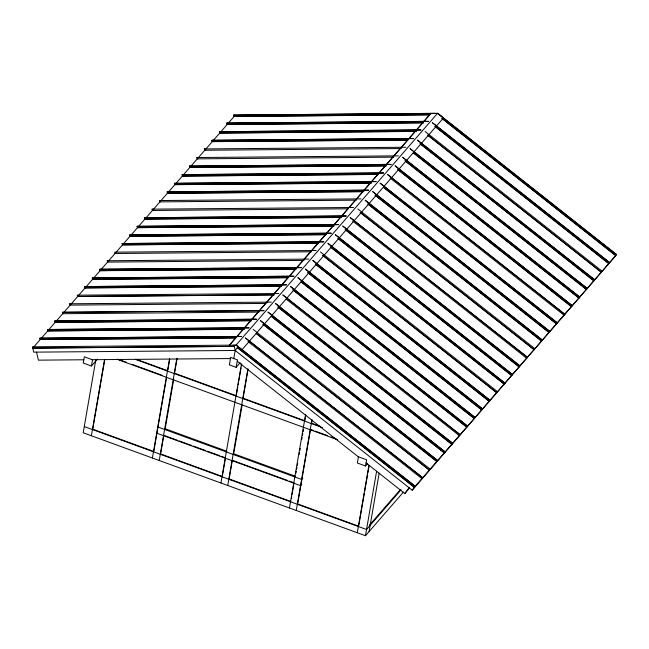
<?xml version="1.0" encoding="UTF-8"?>
<svg xmlns="http://www.w3.org/2000/svg" width="649" height="649" viewBox="0 0 649 649"><rect width="100%" height="100%" fill="white"/><g stroke="black" fill="none" stroke-linecap="round" stroke-linejoin="round"><path stroke-width="0.97" d="M91.444 366.028L92.515 359.814L84.329 356.836L83.259 363.042L91.444 366.028L97.423 359.14M95.865 359.449L83.202 432.769L365.476 535.725L403.378 492.12M91.379 435.755L104.562 359.457M104.765 359.651L92.75 429.2L153.781 451.461L166.477 377.937M152.401 458.016L169.535 358.824M167.888 369.76L169.73 359.084M159.224 460.498L176.779 358.84M177.104 358.378L174.54 373.216L236.244 395.72L237.794 386.772M173.77 379.081L165.187 428.762L226.89 451.266M233.794 358.54L235.189 350.484L233.989 345.049M236.171 367.326L237.461 359.871L230.638 357.388L229.357 364.835L236.171 367.326L240.162 362.734M220.928 483.002L241.46 364.154M222.469 475.474L225.519 457.821M238.134 384.784L238.475 382.788M238.824 380.801L241.055 367.869M241.396 365.882L241.744 363.894M227.75 485.493L247.934 368.632M248.032 369.468L243.067 398.21L304.77 420.714L305.784 414.816M242.118 405.073L233.705 453.756L295.417 476.261M289.454 507.997L305.606 414.476M291.336 498.497L291.669 496.542M292.009 494.579L294.046 482.815L289.292 481.079M295.928 473.275L296.269 471.288M296.617 469.3L296.958 467.321M297.299 465.333L297.648 463.345M299.189 454.397L299.53 452.41M299.879 450.422L300.219 448.443M301.761 439.495L302.109 437.507M302.45 435.52L302.791 433.532M303.14 431.544L303.481 429.565M296.269 510.479L311.966 419.603M312.104 420.211L311.585 423.205L320.038 426.279M365.533 465.99L366.612 459.784L358.426 456.799L357.356 463.005L365.533 465.99L367.529 463.694M357.291 532.74L368.932 465.357M358.84 525.195L364.332 493.394M364.673 491.407L367.594 474.516M367.934 472.529L368.965 466.574M365.476 535.725L376.598 471.312M369.062 531.596L379.162 473.129M415.157 486.279L236.122 345.049L415.157 486.279L412.212 490.206L235.189 350.484L33.724 352.147L32.45 346.793L236.139 345.114M242.028 349.706L443.502 117.931L437.596 113.275L236.09 345.098M437.564 113.324L616.55 254.595L437.564 113.324L233.843 115.108L234.167 116.447L429.549 114.832M235.189 350.484L238.126 346.558L237.331 347.604L414.362 487.326L615.836 255.552L441.985 118.337M366.06 462.932L404.854 493.556L409.154 487.797M409.332 487.886L404.854 493.556M421.842 478.727L422.629 477.68L245.533 338.04L422.629 477.68M253.086 329.351L430.109 469.073L429.395 470.038L256.339 333.44M437.588 460.474L260.565 320.744L437.588 460.474L436.801 461.52L262.942 324.297M445.068 451.866L268.037 312.145L445.068 451.866L444.281 452.913L271.217 316.323M452.548 443.267L275.517 303.537L452.548 443.267L451.753 444.314L277.902 307.091M459.232 435.706L460.027 434.66L282.923 295.019L460.027 434.66M467.507 426.06L290.403 286.42L467.507 426.06L466.712 427.107L292.861 289.884M474.979 417.453L297.956 277.731L474.979 417.453L474.192 418.5L301.136 281.909M482.458 408.854L305.436 269.124L482.458 408.854L481.672 409.9L307.821 272.677M489.938 400.246L312.907 260.525L489.938 400.246L489.151 401.293L316.087 264.703M320.387 251.917L497.418 391.647L496.623 392.694L322.772 255.471M504.825 383.129L327.867 243.318L504.898 383.04L504.103 384.086L331.047 247.496M504.898 383.04L504.184 384.005L330.325 246.782M512.377 374.441L335.346 234.711L512.377 374.441L511.582 375.487L337.731 238.264M519.849 365.833L342.826 226.112L519.849 365.833L519.062 366.88L345.211 229.665M526.542 358.28L527.329 357.234L350.225 217.593L527.329 357.234M357.786 208.905L534.808 348.627L534.022 349.673L360.163 212.458M542.288 340.027L365.257 200.298L542.288 340.027L541.501 341.074L367.642 203.851M549.768 331.42L372.737 191.698L549.768 331.42L548.973 332.466L375.122 195.252M557.248 322.821L380.144 183.18L557.248 322.821L556.453 323.867L383.397 187.269M563.932 315.26L564.727 314.213L387.623 174.573L564.727 314.213M572.199 305.614L395.176 165.884L572.199 305.614L571.412 306.661L397.561 169.438M579.679 297.007L402.656 157.285L579.679 297.007L578.892 298.053L405.041 160.838M587.158 288.407L410.136 148.678L587.158 288.407L586.371 289.454L413.308 152.856M594.638 279.8L417.534 140.16L594.638 279.8L593.843 280.847L419.992 143.632L593.924 280.766M425.087 131.471L602.118 271.201L601.323 272.247L427.472 135.024M609.598 262.594L432.567 122.872L609.598 262.594L608.803 263.64L434.952 126.425M616.55 254.595L412.212 490.206M39.93 338.194L241.46 336.442L39.93 338.194L40.246 339.532L235.636 337.918M47.482 329.505L248.94 327.842L47.482 329.505L47.726 330.925L244.121 329.303M54.889 320.987L256.42 319.235L54.889 320.987L55.206 322.326L251.601 320.703M62.442 312.299L263.9 310.636L62.442 312.299L62.685 313.718L259.081 312.096M265.619 303.416L70.165 305.119L69.914 303.691L70.238 305.03M274.04 294.889L77.637 296.512L77.32 295.173L77.718 296.431L274.113 294.808M84.8 286.574L286.339 284.822L84.8 286.574L85.116 287.913L281.52 286.29M92.28 277.967L293.81 276.214L92.28 277.967L92.596 279.305L287.986 277.691M99.832 269.278L301.29 267.615L99.832 269.278L100.076 270.706L295.465 269.092M304.024 260.395L107.556 262.099L107.312 260.679L107.629 262.018M122.19 243.553L323.729 241.801L122.19 243.553L122.515 244.892L317.896 243.278M129.743 234.865L331.209 233.202L129.743 234.865L129.987 236.293L325.376 234.678M137.15 226.347L338.689 224.595L137.15 226.347L137.466 227.685L333.87 226.063M144.63 217.748L346.16 215.995L144.63 217.748L144.946 219.086L341.35 217.464M347.888 208.783L152.426 210.479L152.182 209.059L152.499 210.398M356.374 200.168L159.905 201.88L159.662 200.452L159.978 201.79M167.142 191.853L368.6 190.181L167.142 191.853L167.385 193.272L363.781 191.65M174.54 183.334L376.079 181.582L174.54 183.334L174.857 184.673L371.26 183.05M182.093 174.646L383.559 172.975L182.093 174.646L182.337 176.066L377.726 174.451M189.5 166.128L391.031 164.375L189.5 166.128L189.816 167.466L386.22 165.844L189.889 167.377L189.573 166.039M393.773 157.155L197.296 158.859L197.053 157.439L197.369 158.778M401.252 148.548L204.776 150.26L204.532 148.832L204.849 150.17M211.931 140.314L413.47 138.562L211.931 140.314L212.255 141.652L407.637 140.038M219.411 131.715L420.95 129.962L219.411 131.715L219.735 133.053L416.131 131.431M226.89 123.107L428.429 121.355L226.89 123.107L227.207 124.446L423.61 122.823M55.376 322.123L32.766 348.132L234.305 346.379L32.848 348.051M56.706 320.598L85.295 287.702M86.625 286.177L234.24 116.358L429.63 114.743M271.306 302.118L69.841 303.781M278.786 293.51L77.32 295.173M308.697 259.097L107.231 260.76M316.177 250.498L114.711 252.161L115.035 253.499L311.504 251.788M353.567 207.477L152.109 209.14M361.047 198.878L159.581 200.541M398.437 155.857L196.98 157.52M405.917 147.258L204.459 148.921M435.382 113.356L233.843 115.108M302.832 478.053L301.631 479.433L157.772 426.961M301.761 484.268L300.56 485.647L156.693 433.175M369.459 525.138L400.441 489.492M401.123 489.735L366.547 529.511L84.273 426.563M430.109 469.073L429.322 470.119L256.258 333.529M423.683 122.734L227.288 124.357L226.963 123.026M416.204 131.341L219.808 132.964L219.484 131.625M407.718 139.957L212.328 141.563L212.012 140.233M182.418 175.984L377.799 174.37M371.333 182.961L174.938 184.584L174.613 183.245M167.458 193.191L363.854 191.569M341.423 217.374L145.019 218.997L144.703 217.658M333.943 225.982L137.539 227.604L137.223 226.266M130.068 236.204L326.463 234.581M317.969 243.197L122.588 244.811L122.263 243.472M100.149 270.617L296.552 268.994M288.059 277.61L92.669 279.224L92.353 277.886M281.593 286.201L85.189 287.823L84.873 286.485M251.682 320.614L55.279 322.237L54.962 320.898M47.799 330.844L244.202 329.221M235.709 337.829L40.319 339.443L40.003 338.105M83.826 359.773L38.421 360.146L36.506 352.123M92.207 359.708L230.436 358.564M136.736 359.432L167.718 370.733M135.284 359.351L322.521 427.642M117.826 359.14L126.279 362.215M131.909 364.276L161.958 375.227M313.329 430.441L310.514 429.411L297.64 503.932L358.67 526.185M315.211 431.123L327.412 435.576M331.168 436.947L335.866 438.659M117.104 359.327L337.602 439.746M177.104 440.16L163.816 435.317L160.595 453.943L222.299 476.447M179.002 440.858L191.341 445.36M193.24 446.05L205.587 450.552M207.485 451.242L219.824 455.744M221.723 456.434L224.57 457.472M287.393 480.39L232.334 460.311L229.121 478.938L290.825 501.442M441.904 118.418L615.763 255.641M435.025 126.336L608.876 263.559M428.34 135.568L601.404 272.158M413.389 152.775L586.445 289.365M405.114 160.749L578.965 297.972M398.429 169.981L571.485 306.571M390.081 178.045L564.005 315.179M383.47 187.188L556.526 323.778M375.195 195.162L549.054 332.385M368.51 204.394L541.574 340.985M360.244 212.369L534.095 349.592M352.691 221.058L526.615 358.191M345.284 229.576L519.135 366.799M338.6 238.808L511.655 375.398M322.845 255.382L496.704 392.604M315.373 263.989L489.224 401.212M307.894 272.588L481.745 409.811M301.209 281.82L474.265 418.418M292.934 289.795L466.785 427.018M286.177 299.116L459.305 435.625M277.975 307.001L451.834 444.224M271.29 316.233L444.354 452.832M263.023 324.208L436.874 461.431M247.991 341.504L421.915 478.637M237.412 347.515L414.435 487.245M237.226 361.242L358.41 456.896M233.924 115.019L234.24 116.358M430.879 113.332L229.43 345.171L430.895 113.397"/></g></svg>
